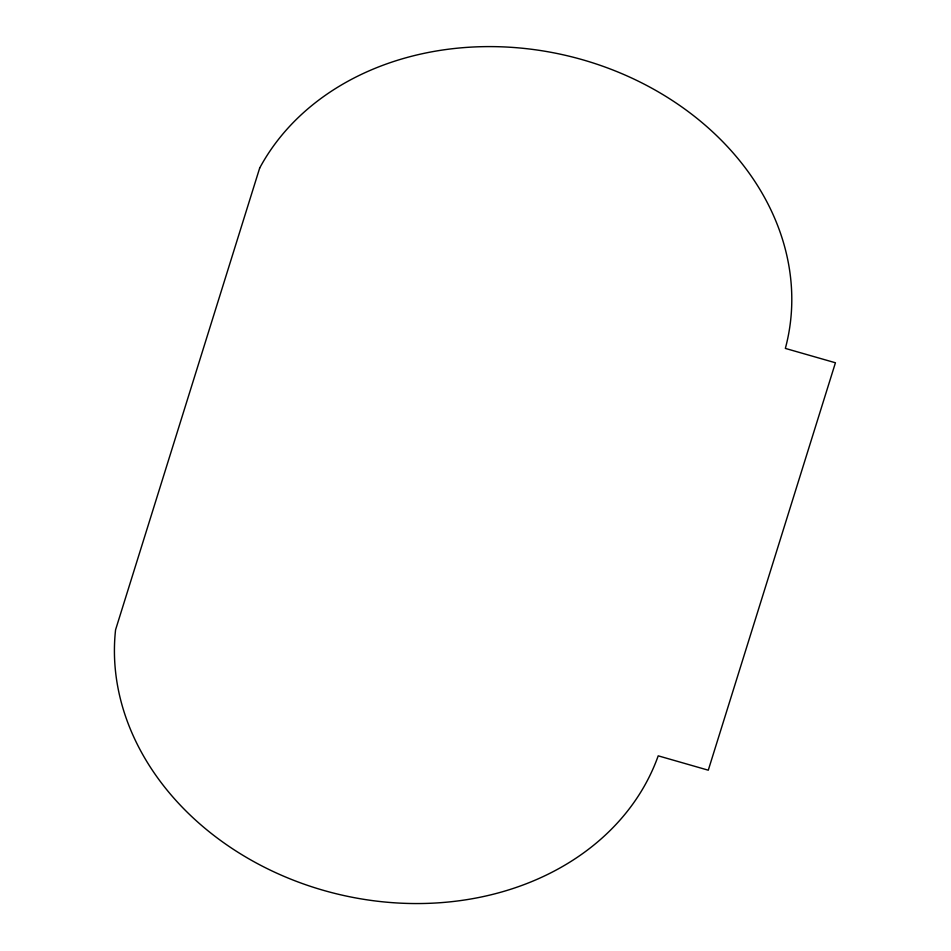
<?xml version="1.0" encoding="UTF-8"?>
<svg xmlns="http://www.w3.org/2000/svg" width="951" height="951" viewBox="0 0 951 951"><rect width="100%" height="100%" fill="white"/><g stroke="black" fill="none" stroke-linecap="round" stroke-linejoin="round"><path stroke-width="1.43" d="M259.671 168.065L115.57 629.824A279.796 228.918 13.3 0 0 340.41 894.748A279.796 228.918 13.3 0 0 658.211 755.831L708.281 770.191L835.43 362.771L785.348 348.411A279.796 228.918 13.3 0 0 599.344 65.025A279.796 228.918 13.3 0 0 259.671 168.065"/></g></svg>
